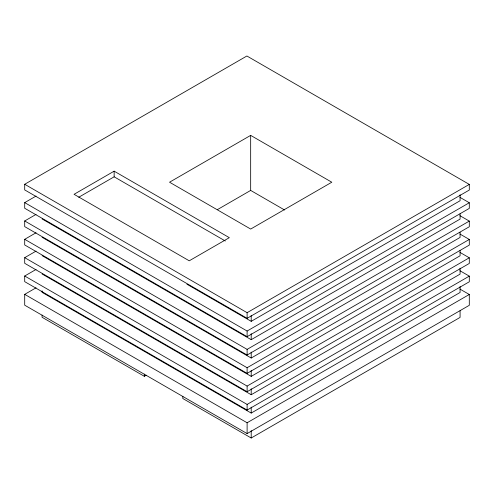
<?xml version="1.0" encoding="UTF-8"?>
<svg xmlns="http://www.w3.org/2000/svg" width="494" height="494" viewBox="0 0 494 494"><rect width="100%" height="100%" fill="white"/><g stroke="black" fill="none" stroke-linecap="round" stroke-linejoin="round"><path stroke-width="0.74" d="M24.7 184.274L246.889 55.995L469.3 184.404L469.3 190.048L247.111 318.327L24.7 189.918L24.7 184.274L247.111 312.683L469.3 184.404M459.951 197.353L469.3 202.75L469.3 208.394L247.111 336.673L24.7 208.264L24.7 202.62L36.043 196.075M459.951 215.699L469.3 221.096L469.3 226.746L247.111 355.019L24.7 226.616L24.7 220.966L36.043 214.421M114.145 171.165L74.063 194.309L189.245 260.807L229.327 237.67L114.145 171.165L114.145 176.815L225.332 241.01M78.737 197.254L114.145 176.815M459.951 234.045L469.3 239.448L469.3 245.092L247.111 373.371L24.7 244.962L24.7 239.318L36.043 232.767M459.951 252.397L469.3 257.794L469.3 263.438L247.111 391.717L24.7 263.308L24.7 257.664L36.043 251.113M250.668 135.375L169.547 182.212L250.68 229.055L331.801 182.218L250.668 135.375L250.668 190.418L284.587 209.999M459.951 270.743L469.3 276.14L469.3 281.784L247.111 410.063L24.7 281.654L24.7 276.01L36.043 269.465M459.951 289.089L469.3 294.486L469.3 305.304L247.111 433.584L24.7 305.181L24.7 294.356L36.043 287.811M217.422 209.617L250.668 190.418M42.089 315.048L42.089 317.278L144.328 376.298L146.243 375.193M186.917 284.217L251.205 321.335L460.075 200.743L460.075 194.766M24.7 202.62L247.111 331.029L469.3 202.75M42.089 218.953L251.205 339.681L460.075 219.095L460.075 213.865M24.7 220.966L247.111 349.375L469.3 221.096M42.089 237.299L251.205 358.033L460.075 237.441L460.075 232.211M24.7 239.318L247.111 367.721L469.3 239.448M42.089 255.645L251.205 376.379L460.075 255.787L460.075 250.557M24.7 257.664L247.111 386.073L469.3 257.794M42.089 273.991L251.205 394.725L460.075 274.133L460.075 268.156M24.7 276.01L247.111 404.419L469.3 276.14M42.089 290.849L42.089 292.343L251.205 413.07L460.075 292.485L460.075 286.508M24.7 294.356L247.111 422.765L469.3 294.486M182.811 396.287L182.811 398.516L251.205 438.005L460.075 317.414L460.075 310.732M251.205 315.357L251.205 321.335M251.205 333.703L251.205 339.681M251.205 352.055L251.205 358.033M251.205 370.401L251.205 376.379M251.205 388.747L251.205 394.725M251.205 407.093L251.205 413.07M251.205 430.577L251.205 438.005M247.111 312.683L247.111 318.327M247.111 331.029L247.111 336.673M247.111 349.375L247.111 355.019M247.111 367.721L247.111 373.371M247.111 386.073L247.111 391.717M247.111 404.419L247.111 410.063M247.111 422.765L247.111 433.584M144.328 374.069L144.328 376.298"/></g></svg>
